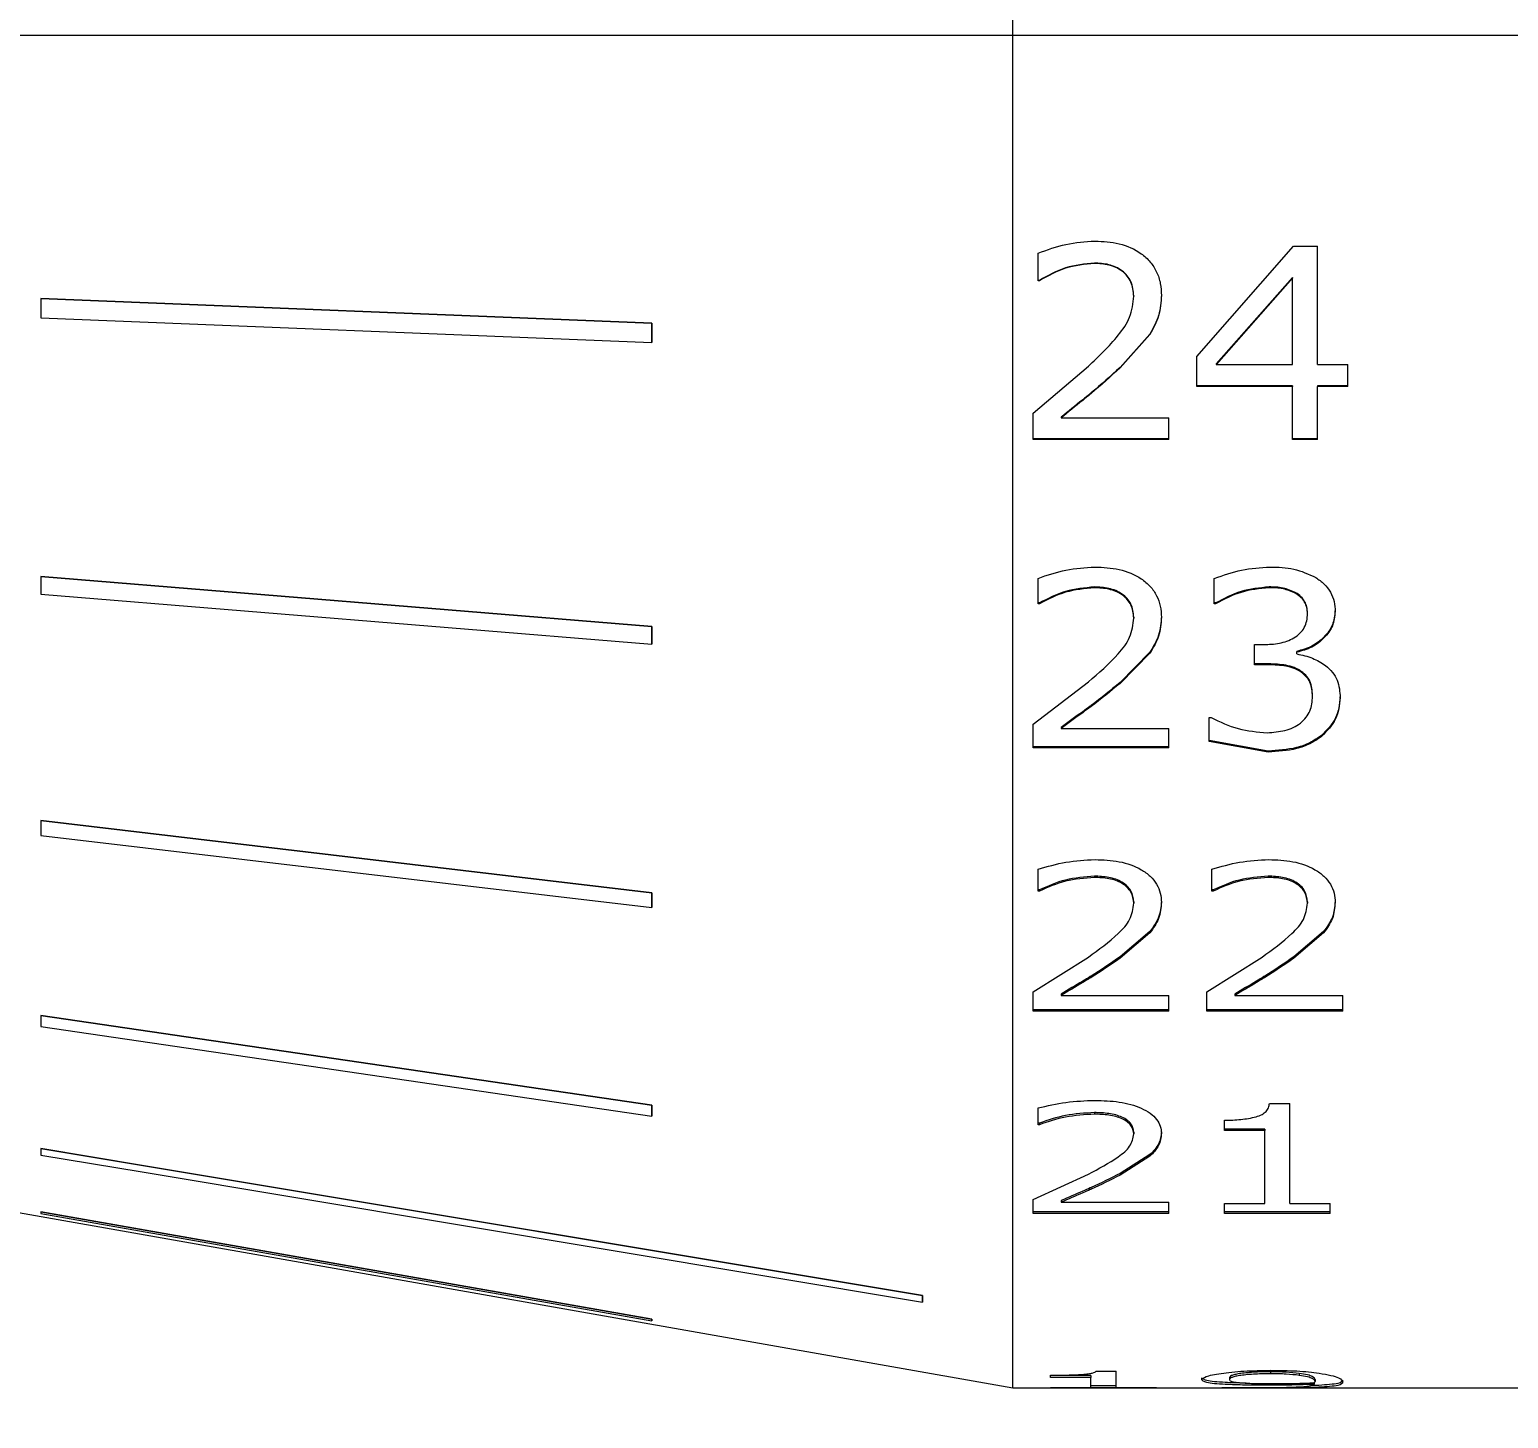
# Model space of a CAD drawing. Header units: millimetres. Extents: x 2 to 278, y 1 to 215.
# Drawn here: x 121.107 to 125.828, y 151.971 to 156.405 of the extents above; entities that cross this region are included whole.
import ezdxf

# ---------------------------------------------------------------- set-up
doc = ezdxf.new("R2010")
doc.units = ezdxf.units.MM
doc.linetypes.add('CENTERX2', pattern=[20.32, 12.7, -2.54, 2.54, -2.54])
doc.styles.add('SLDTEXTSTYLE0', font='TXT', dxfattribs={"width": 0.75})
doc.dimstyles.new('SLDDIMSTYLE0', dxfattribs={"dimtxt": 2.116667, "dimasz": 3.175, "dimexe": 0, "dimexo": 0.0625, "dimgap": 0.529167, "dimtad": 0, "dimtih": 1, "dimtoh": 1, "dimdec": 1, "dimlfac": 2, "dimrnd": 1e-09, "dimzin": 12, "dimdsep": 46, "dimtxsty": 'SLDTEXTSTYLE0', "dimsah": 1, "dimcen": 0, "dimadec": 0, "dimazin": 3, "dimtfac": 1, "dimtdec": 1, "dimtofl": 0, "dimtmove": 0, "dimatfit": 3, "dimfxl": 1, "dimfrac": 2, "dimtolj": 1, "dimtzin": 12, "dimarcsym": 0})
doc.dimstyles.new('SLDDIMSTYLE2', dxfattribs={"dimtxt": 2.116667, "dimasz": 3.175, "dimexe": 0, "dimexo": 0.0625, "dimgap": 0.529167, "dimtad": 0, "dimtih": 1, "dimtoh": 1, "dimdec": 1, "dimlfac": 2, "dimrnd": 1e-09, "dimzin": 12, "dimdsep": 46, "dimtxsty": 'SLDTEXTSTYLE0', "dimsah": 1, "dimcen": 0.09, "dimadec": 0, "dimazin": 3, "dimtfac": 1, "dimtdec": 1, "dimtofl": 0, "dimtmove": 0, "dimatfit": 3, "dimfxl": 1, "dimfrac": 2, "dimtolj": 1, "dimtzin": 12, "dimarcsym": 0})

# ---------------------------------------------------------------- blocks, each defined once
blk = doc.blocks.new('_D_11')
at = {"color": 7, "linetype": 'Continuous', "lineweight": 0}
for p, q in [((85.419, 169.0861), (88.5973, 169.0861)), ((91.1373, 169.0861), (99.4456, 169.0861)), ((101.9856, 169.0861), (167.0986, 169.0861)), ((165.3206, 169.0861), (165.3206, 160.1785)), ((161.442, 156.3861), (160.7982, 156.3861)), ((160.7982, 156.3861), (160.7982, 153.023)), ((169.1992, 156.3861), (169.843, 156.3861)), ((169.843, 156.3861), (169.843, 153.023)), ((160.7982, 153.023), (161.442, 153.023)), ((169.843, 153.023), (169.1992, 153.023)), ((165.3206, 143.6861), (165.3206, 152.5938)), ((85.419, 143.6861), (167.0986, 143.6861))]:
    blk.add_line(p, q, dxfattribs=at)
at = {"color": 7, "linetype": 'Continuous', "lineweight": 18}
for points in [[(165.3206, 169.0861), (164.8126, 165.9111), (165.8286, 165.9111)], [(165.3206, 143.6861), (165.8286, 146.8611), (164.8126, 146.8611)]]:
    blk.add_solid(points, dxfattribs=at)
at = {"color": 7, "linetype": 'Continuous', "lineweight": 18, "char_height": 2.11667, "attachment_point": 1, "style": 'SLDTEXTSTYLE0'}
for s, insert in [('50.8mm', (159.9387, 159.5439)), ('2.00in', (161.442, 155.7515))]:
    blk.add_mtext(s, dxfattribs=dict(at, insert=insert))
blk = doc.blocks.new('_D_12')
at = {"color": 7, "linetype": 'Continuous', "lineweight": 0}
for p, q in [((91.5416, 158.3446), (112.8945, 183.346)), ((112.8945, 183.346), (116.7045, 183.346))]:
    blk.add_line(p, q, dxfattribs=at)
at = {"color": 7, "linetype": 'Continuous', "lineweight": 18}
blk.add_solid([(91.5416, 158.3446), (93.9899, 160.4289), (93.2173, 161.0888)], dxfattribs=at)
at = {"color": 7, "linetype": 'Continuous', "lineweight": 18, "attachment_point": 1, "style": 'SLDTEXTSTYLE0'}
for s, insert, char_height in [('CBORE FOR M6 [1/4-20]', (117.4982, 184.3921), 2.116667), ('MOUNTING CAP SCREW', (117.4982, 181.029), 2.116667), ('2 PLACES', (117.4982, 177.6658), 2.11667)]:
    blk.add_mtext(s, dxfattribs=dict(at, insert=insert, char_height=char_height))

msp = doc.modelspace()

# ---------------------------------------------------------------- linework, layer by layer
at = {"color": 7, "linetype": 'Continuous', "lineweight": 18}
for p, q in [((124.2462, 152.0681), (124.2462, 160.7041)), ((124.833, 155.3613), (125.1418, 155.7138)), ((125.1418, 155.7138), (125.2188, 155.7138)), ((125.2188, 155.3359), (125.2188, 155.7138)), ((124.3266, 155.6029), (124.3266, 155.6908)), ((124.5062, 155.6594), (124.5062, 155.6583)), ((124.331, 155.6041), (124.3266, 155.6041)), ((124.331, 155.6029), (124.3266, 155.6029)), ((124.331, 155.6041), (124.331, 155.6029)), ((125.1384, 155.6138), (124.8952, 155.3375)), ((125.1384, 155.6127), (124.8952, 155.3359)), ((125.1384, 155.6138), (125.1384, 155.6127)), ((125.1384, 155.3359), (125.1384, 155.6127)), ((121.1425, 155.5467), (121.1425, 155.4849)), ((123.093, 155.4673), (121.1425, 155.5467)), ((121.1432, 155.5467), (121.1425, 155.5467)), ((121.1432, 155.5467), (123.0938, 155.4673)), ((124.632, 155.5549), (124.632, 155.5537)), ((124.7204, 155.5576), (124.7204, 155.5564)), ((121.1425, 155.4849), (123.093, 155.4055)), ((123.093, 155.4055), (123.093, 155.4673)), ((123.0938, 155.4673), (123.093, 155.4673)), ((123.0938, 155.4673), (123.0938, 155.4055)), ((124.6835, 155.4329), (124.5885, 155.3266)), ((124.6835, 155.4314), (124.5885, 155.3251)), ((124.6835, 155.4329), (124.6835, 155.4314)), ((123.0938, 155.4055), (123.093, 155.4055)), ((124.833, 155.2659), (124.833, 155.3613)), ((124.8952, 155.3375), (124.8952, 155.3359)), ((124.8952, 155.3359), (125.1384, 155.3359)), ((125.2188, 155.3359), (125.3152, 155.3359)), ((125.3152, 155.2659), (125.3152, 155.3359)), ((124.3105, 155.1808), (124.4871, 155.3301)), ((124.5885, 155.3266), (124.5885, 155.3251)), ((125.1384, 155.2675), (124.833, 155.2675)), ((125.1384, 155.2659), (124.833, 155.2659)), ((125.1384, 155.2675), (125.1384, 155.2659)), ((125.1384, 155.0961), (125.1384, 155.2659)), ((125.3152, 155.2675), (125.2188, 155.2675)), ((125.2188, 155.2675), (125.2188, 155.2659)), ((125.2188, 155.0961), (125.2188, 155.2659)), ((125.3152, 155.2659), (125.2188, 155.2659)), ((124.3105, 155.0961), (124.3105, 155.1808)), ((124.4003, 155.1671), (124.4003, 155.1653)), ((124.4003, 155.1653), (124.7445, 155.1653)), ((124.7445, 155.0961), (124.7445, 155.1653)), ((124.7445, 155.098), (124.3105, 155.098)), ((125.2188, 155.098), (125.1384, 155.098)), ((124.7445, 155.0961), (124.3105, 155.0961)), ((125.2188, 155.0961), (125.1384, 155.0961)), ((121.1425, 154.6588), (121.1425, 154.6026)), ((123.093, 154.4987), (121.1425, 154.6588)), ((121.1432, 154.6588), (121.1425, 154.6588)), ((121.1432, 154.6588), (123.0938, 154.4987)), ((124.3266, 154.5716), (124.3266, 154.6529)), ((124.5062, 154.6254), (124.5062, 154.6228)), ((124.8892, 154.5716), (124.8892, 154.6525)), ((125.0642, 154.6228), (125.0642, 154.6254)), ((121.1425, 154.6026), (123.093, 154.4425)), ((125.1498, 154.6044), (125.1498, 154.607)), ((124.331, 154.5743), (124.3266, 154.5743)), ((124.331, 154.5716), (124.3266, 154.5716)), ((124.331, 154.5743), (124.331, 154.5716)), ((124.7204, 154.5315), (124.7204, 154.5288)), ((124.8935, 154.5743), (124.8892, 154.5743)), ((124.8935, 154.5716), (124.8892, 154.5716)), ((124.8935, 154.5716), (124.8935, 154.5743)), ((125.1866, 154.54), (125.1866, 154.5427)), ((125.275, 154.5468), (125.275, 154.5495)), ((123.093, 154.4425), (123.093, 154.4987)), ((123.0938, 154.4987), (123.093, 154.4987)), ((123.0938, 154.4987), (123.0938, 154.4425)), ((124.632, 154.529), (124.632, 154.5263)), ((123.0938, 154.4425), (123.093, 154.4425)), ((125.0178, 154.4414), (125.0471, 154.4414)), ((125.0178, 154.3771), (125.0178, 154.4414)), ((124.6835, 154.4172), (124.5885, 154.3207)), ((124.6835, 154.4143), (124.5885, 154.3176)), ((124.6835, 154.4172), (124.6835, 154.4143)), ((125.1526, 154.4144), (125.1526, 154.4198)), ((125.1526, 154.4169), (125.1526, 154.4198)), ((125.1526, 154.4115), (125.1526, 154.4169)), ((125.0563, 154.38), (125.0178, 154.38)), ((125.0563, 154.3771), (125.0178, 154.3771)), ((125.0563, 154.3771), (125.0563, 154.38)), ((125.1618, 154.3566), (125.1618, 154.3596)), ((124.3105, 154.1876), (124.4871, 154.3221)), ((124.5885, 154.3207), (124.5885, 154.3176)), ((125.2027, 154.2761), (125.2027, 154.2792)), ((125.2911, 154.2715), (125.2911, 154.2746)), ((124.8731, 154.2084), (124.8795, 154.2084)), ((124.8731, 154.1323), (124.8731, 154.2084)), ((124.3105, 154.112), (124.3105, 154.1876)), ((124.4003, 154.177), (124.4003, 154.1738)), ((124.4003, 154.1738), (124.7445, 154.1738)), ((124.7445, 154.112), (124.7445, 154.1738)), ((124.7445, 154.1153), (124.3105, 154.1153)), ((124.7445, 154.112), (124.3105, 154.112)), ((125.061, 154.1017), (124.8731, 154.1356)), ((125.061, 154.0983), (124.8731, 154.1323)), ((125.2311, 154.148), (125.2311, 154.1513)), ((125.061, 154.0983), (125.061, 154.1017)), ((121.1425, 153.8795), (121.1425, 153.8324)), ((123.093, 153.6487), (121.1425, 153.8795)), ((121.1432, 153.8795), (121.1425, 153.8795)), ((121.1432, 153.8795), (123.0938, 153.6487)), ((121.1425, 153.8324), (123.093, 153.6016)), ((124.3266, 153.6543), (124.3266, 153.724)), ((124.5062, 153.7021), (124.5062, 153.6981)), ((124.8812, 153.6543), (124.8812, 153.724)), ((125.0608, 153.7021), (125.0608, 153.6981)), ((123.093, 153.6016), (123.093, 153.6487)), ((123.0938, 153.6487), (123.093, 153.6487)), ((123.0938, 153.6487), (123.0938, 153.6016)), ((124.331, 153.6583), (124.3266, 153.6583)), ((124.331, 153.6543), (124.3266, 153.6543)), ((124.331, 153.6583), (124.331, 153.6543)), ((124.8856, 153.6583), (124.8812, 153.6583)), ((124.8856, 153.6543), (124.8812, 153.6543)), ((124.8856, 153.6583), (124.8856, 153.6543)), ((123.0938, 153.6016), (123.093, 153.6016)), ((124.632, 153.6198), (124.632, 153.6157)), ((124.7204, 153.6219), (124.7204, 153.6178)), ((125.1866, 153.6198), (125.1866, 153.6157)), ((125.275, 153.6219), (125.275, 153.6178)), ((124.6835, 153.5252), (124.5885, 153.4444)), ((124.6835, 153.521), (124.5885, 153.4401)), ((124.6835, 153.5252), (124.6835, 153.521)), ((125.2381, 153.5252), (125.1432, 153.4444)), ((125.2381, 153.521), (125.1432, 153.4401)), ((125.2381, 153.5252), (125.2381, 153.521)), ((124.5885, 153.4444), (124.5885, 153.4401)), ((125.1432, 153.4444), (125.1432, 153.4401)), ((124.3105, 153.3325), (124.4871, 153.4439)), ((124.8651, 153.3325), (125.0417, 153.4439)), ((124.3105, 153.2707), (124.3105, 153.3325)), ((124.4003, 153.3257), (124.4003, 153.3212)), ((124.4003, 153.3212), (124.7445, 153.3212)), ((124.7445, 153.2707), (124.7445, 153.3212)), ((124.8651, 153.2707), (124.8651, 153.3325)), ((124.9549, 153.3257), (124.9549, 153.3212)), ((124.9549, 153.3212), (125.2992, 153.3212)), ((125.2992, 153.2707), (125.2992, 153.3212)), ((121.1425, 153.2576), (121.1425, 153.2226)), ((123.093, 152.9707), (121.1425, 153.2576)), ((121.1432, 153.2576), (121.1425, 153.2576)), ((121.1432, 153.2576), (123.0938, 152.9707)), ((124.7445, 153.2752), (124.3105, 153.2752)), ((124.7445, 153.2707), (124.3105, 153.2707)), ((125.2992, 153.2752), (124.8651, 153.2752)), ((125.2992, 153.2707), (124.8651, 153.2707)), ((121.1425, 153.2226), (123.093, 152.9357)), ((125.0654, 152.9765), (125.1304, 152.9765)), ((125.1304, 152.6571), (125.1304, 152.9765)), ((123.093, 152.9357), (123.093, 152.9707)), ((123.0938, 152.9707), (123.093, 152.9707)), ((123.0938, 152.9357), (123.093, 152.9357)), ((123.0938, 152.9707), (123.0938, 152.9357)), ((124.3266, 152.9086), (124.3266, 152.9622)), ((124.5062, 152.9473), (124.5062, 152.9423)), ((124.331, 152.9137), (124.3266, 152.9137)), ((124.331, 152.9086), (124.3266, 152.9086)), ((124.331, 152.9137), (124.331, 152.9086)), ((124.632, 152.8843), (124.632, 152.8791)), ((124.7204, 152.8859), (124.7204, 152.8808)), ((124.9214, 152.8896), (124.9214, 152.923)), ((125.05, 152.8948), (124.9214, 152.8948)), ((125.05, 152.8896), (124.9214, 152.8896)), ((125.05, 152.8948), (125.05, 152.8896)), ((125.05, 152.6571), (125.05, 152.8896)), ((121.1425, 152.8324), (121.1425, 152.8116)), ((121.1432, 152.8324), (121.1425, 152.8324)), ((124.6835, 152.813), (124.5885, 152.753)), ((124.6835, 152.8077), (124.5885, 152.7476)), ((124.6835, 152.813), (124.6835, 152.8077)), ((124.3105, 152.6693), (124.4871, 152.7504)), ((124.5885, 152.753), (124.5885, 152.7476)), ((124.3105, 152.6251), (124.3105, 152.6693)), ((124.4003, 152.6666), (124.4003, 152.6611)), ((124.4003, 152.6611), (124.7445, 152.6611)), ((124.7445, 152.6251), (124.7445, 152.6611)), ((124.9214, 152.6571), (125.05, 152.6571)), ((124.9214, 152.6251), (124.9214, 152.6571)), ((125.1304, 152.6571), (125.259, 152.6571)), ((125.259, 152.6251), (125.259, 152.6571)), ((121.0712, 152.628), (124.2462, 152.0681)), ((121.1432, 152.6304), (121.1425, 152.6304)), ((123.093, 152.2876), (121.1425, 152.6304)), ((121.1425, 152.6304), (121.1425, 152.6253)), ((121.1425, 152.6253), (123.093, 152.2824)), ((121.1432, 152.6304), (123.0938, 152.2876)), ((124.7445, 152.6306), (124.3105, 152.6306)), ((124.7445, 152.6251), (124.3105, 152.6251)), ((125.259, 152.6306), (124.9214, 152.6306)), ((125.259, 152.6251), (124.9214, 152.6251)), ((123.9573, 152.3425), (123.9573, 152.3632)), ((123.9581, 152.3632), (123.9573, 152.3632)), ((123.9581, 152.3632), (123.9581, 152.3425)), ((123.9581, 152.3425), (123.9573, 152.3425)), ((123.0938, 152.2876), (123.093, 152.2876)), ((123.093, 152.2824), (123.093, 152.2876)), ((123.0938, 152.2824), (123.093, 152.2824)), ((123.0938, 152.2876), (123.0938, 152.2824)), ((124.3667, 152.1015), (124.3667, 152.1089)), ((124.4954, 152.1078), (124.3667, 152.1078)), ((124.4954, 152.1015), (124.3667, 152.1015)), ((124.4954, 152.1078), (124.4954, 152.1015)), ((124.4954, 152.0696), (124.4954, 152.1015)), ((124.5108, 152.1219), (124.5757, 152.1219)), ((124.5757, 152.0696), (124.5757, 152.1219)), ((124.849, 152.0943), (124.849, 152.1006)), ((124.9374, 152.1009), (124.9374, 152.0946)), ((125.0583, 152.0767), (125.0583, 152.083)), ((125.0684, 152.1197), (125.0684, 152.1134)), ((125.1602, 152.1146), (125.1602, 152.1084)), ((125.2232, 152.0765), (125.1962, 152.0759)), ((125.2086, 152.0798), (125.2086, 152.0861)), ((125.2107, 152.0949), (125.2107, 152.0886)), ((124.2462, 152.0681), (133.3323, 152.0681)), ((124.3667, 152.0696), (124.4954, 152.0696)), ((124.3667, 152.0684), (124.3667, 152.0696)), ((124.7043, 152.0684), (124.3667, 152.0684)), ((124.5757, 152.0747), (124.4954, 152.0747)), ((124.5757, 152.0696), (124.7043, 152.0696)), ((124.7043, 152.0684), (124.7043, 152.0696)), ((124.9133, 152.0698), (124.9175, 152.0698)), ((124.9897, 152.0682), (124.9133, 152.0683)), ((124.9175, 152.0698), (125.0016, 152.0694))]:
    msp.add_line(p, q, dxfattribs=at)
at = {"color": 7, "linetype": 'CENTERX2', "lineweight": 18}
msp.add_line((151.124, 156.3861), (53.7628, 156.3861), dxfattribs=at)
at = {"color": 7, "linetype": 'Continuous', "lineweight": 18, "flags": 128}
for points in [[(123.9573, 152.3632), (121.4658, 152.7785), (121.1425, 152.8324)], [(121.1432, 152.8324), (121.5007, 152.7728), (123.9581, 152.3632)], [(121.1425, 152.8116), (121.4658, 152.7578), (123.9573, 152.3425)]]:
    msp.add_lwpolyline(points, dxfattribs=at)
at = {"color": 7, "linetype": 'Continuous', "lineweight": 18}
for points, knots in [([(124.3266, 155.6908), (124.3559, 155.7017), (124.4145, 155.7235), (124.477, 155.7277), (124.5083, 155.7297)], [0, 0, 0, 0, 0.500012, 1, 1, 1, 1]), ([(124.5083, 155.7297), (124.5343, 155.7285), (124.5862, 155.7259), (124.6473, 155.699), (124.6857, 155.6642), (124.7065, 155.6313), (124.7185, 155.5947), (124.7198, 155.5692), (124.7204, 155.5564)], [0, 0, 0, 0, 0.250214, 0.499399, 0.626324, 0.749677, 0.874778, 1, 1, 1, 1]), ([(124.5062, 155.6594), (124.475, 155.6563), (124.4126, 155.65), (124.3582, 155.6194), (124.331, 155.6041)], [0, 0, 0, 0, 0.4998071, 1, 1, 1, 1]), ([(124.5062, 155.6583), (124.475, 155.6552), (124.4126, 155.6489), (124.3582, 155.6183), (124.331, 155.6029)], [0, 0, 0, 0, 0.4997479, 1, 1, 1, 1]), ([(124.632, 155.5549), (124.6306, 155.5705), (124.6284, 155.5936), (124.6119, 155.62), (124.5894, 155.641), (124.5528, 155.6571), (124.5217, 155.6586), (124.5062, 155.6594)], [0, 0, 0, 0, 0.2528873, 0.374381, 0.4996629, 0.7492585, 1, 1, 1, 1]), ([(124.632, 155.5537), (124.6306, 155.5693), (124.6285, 155.5924), (124.6118, 155.6187), (124.5896, 155.64), (124.5528, 155.656), (124.5217, 155.6575), (124.5062, 155.6583)], [0, 0, 0, 0, 0.253128, 0.373697, 0.499827, 0.749371, 1, 1, 1, 1]), ([(124.4871, 155.3301), (124.5202, 155.3616), (124.5698, 155.4088), (124.6244, 155.4849), (124.6295, 155.5308), (124.632, 155.5537)], [0, 0, 0, 0, 0.501083, 0.75087, 1, 1, 1, 1]), ([(124.7204, 155.5576), (124.719, 155.5354), (124.7163, 155.491), (124.6944, 155.4522), (124.6835, 155.4329)], [0, 0, 0, 0, 0.500026, 1, 1, 1, 1]), ([(124.7204, 155.5564), (124.719, 155.5342), (124.7163, 155.4897), (124.6944, 155.4509), (124.6835, 155.4314)], [0, 0, 0, 0, 0.500084, 1, 1, 1, 1]), ([(124.5885, 155.3266), (124.5581, 155.2989), (124.5268, 155.2704), (124.486, 155.2369), (124.4541, 155.2109), (124.4232, 155.1857), (124.4003, 155.1671)], [0, 0, 0, 0, 0.499954, 0.514905, 0.64128, 1, 1, 1, 1]), ([(124.5885, 155.3251), (124.5581, 155.2973), (124.5268, 155.2687), (124.486, 155.2352), (124.4541, 155.2091), (124.4232, 155.184), (124.4003, 155.1653)], [0, 0, 0, 0, 0.499967, 0.514837, 0.641105, 1, 1, 1, 1]), ([(124.3266, 154.6529), (124.3559, 154.6631), (124.4145, 154.6833), (124.477, 154.6872), (124.5083, 154.6891)], [0, 0, 0, 0, 0.500012, 1, 1, 1, 1]), ([(124.5083, 154.6891), (124.5343, 154.6879), (124.5862, 154.6856), (124.6473, 154.6605), (124.6857, 154.6282), (124.7065, 154.5979), (124.7185, 154.564), (124.7198, 154.5405), (124.7204, 154.5288)], [0, 0, 0, 0, 0.250214, 0.499399, 0.626324, 0.749677, 0.874778, 1, 1, 1, 1]), ([(124.8892, 154.6525), (124.9179, 154.6627), (124.9753, 154.6832), (125.0367, 154.6872), (125.0674, 154.6891)], [0, 0, 0, 0, 0.50004, 1, 1, 1, 1]), ([(125.0674, 154.6891), (125.0931, 154.6886), (125.1444, 154.6876), (125.1901, 154.6662), (125.2129, 154.6556)], [0, 0, 0, 0, 0.501035, 1, 1, 1, 1]), ([(124.5062, 154.6254), (124.475, 154.6225), (124.4126, 154.6167), (124.3582, 154.5884), (124.331, 154.5743)], [0, 0, 0, 0, 0.4998071, 1, 1, 1, 1]), ([(124.632, 154.529), (124.6306, 154.5434), (124.6284, 154.5646), (124.6119, 154.589), (124.5894, 154.6084), (124.5528, 154.6233), (124.5217, 154.6247), (124.5062, 154.6254)], [0, 0, 0, 0, 0.252887, 0.374381, 0.499663, 0.749258, 1, 1, 1, 1]), ([(125.0642, 154.6254), (125.0337, 154.6224), (124.9729, 154.6164), (124.92, 154.5883), (124.8935, 154.5743)], [0, 0, 0, 0, 0.499675, 1, 1, 1, 1]), ([(125.1498, 154.607), (125.1363, 154.6129), (125.1092, 154.6248), (125.0792, 154.6252), (125.0642, 154.6254)], [0, 0, 0, 0, 0.498839, 1, 1, 1, 1]), ([(125.2129, 154.6556), (125.2222, 154.649), (125.2408, 154.6359), (125.2613, 154.6093), (125.2733, 154.5787), (125.2745, 154.5575), (125.275, 154.5468)], [0, 0, 0, 0, 0.250055, 0.499917, 0.749773, 1, 1, 1, 1]), ([(124.5062, 154.6228), (124.475, 154.6199), (124.4126, 154.6141), (124.3582, 154.5858), (124.331, 154.5716)], [0, 0, 0, 0, 0.499748, 1, 1, 1, 1]), ([(124.632, 154.5263), (124.6306, 154.5407), (124.6285, 154.562), (124.6118, 154.5862), (124.5896, 154.6058), (124.5528, 154.6207), (124.5217, 154.6221), (124.5062, 154.6228)], [0, 0, 0, 0, 0.253128, 0.373697, 0.499827, 0.749371, 1, 1, 1, 1]), ([(125.0642, 154.6228), (125.0337, 154.6198), (124.9729, 154.6137), (124.92, 154.5857), (124.8935, 154.5716)], [0, 0, 0, 0, 0.499614, 1, 1, 1, 1]), ([(125.1498, 154.6044), (125.1363, 154.6103), (125.1092, 154.6222), (125.0792, 154.6226), (125.0642, 154.6228)], [0, 0, 0, 0, 0.4988862, 1, 1, 1, 1]), ([(125.1866, 154.5427), (125.1863, 154.549), (125.1856, 154.5616), (125.1785, 154.5795), (125.1664, 154.5953), (125.1554, 154.6031), (125.1498, 154.607)], [0, 0, 0, 0, 0.250148, 0.499947, 0.74496, 1, 1, 1, 1]), ([(125.1866, 154.54), (125.1863, 154.5463), (125.1856, 154.5589), (125.1785, 154.5768), (125.1664, 154.5926), (125.1554, 154.6004), (125.1498, 154.6044)], [0, 0, 0, 0, 0.250239, 0.500092, 0.745078, 1, 1, 1, 1]), ([(124.7204, 154.5315), (124.719, 154.5111), (124.7163, 154.4703), (124.6944, 154.4349), (124.6835, 154.4172)], [0, 0, 0, 0, 0.500026, 1, 1, 1, 1]), ([(125.0471, 154.4414), (125.0638, 154.4421), (125.0973, 154.4435), (125.1373, 154.4577), (125.1634, 154.4768), (125.1775, 154.4957), (125.1854, 154.5173), (125.1862, 154.5324), (125.1866, 154.54)], [0, 0, 0, 0, 0.250288, 0.499771, 0.627061, 0.749741, 0.874758, 1, 1, 1, 1]), ([(125.275, 154.5495), (125.2734, 154.5341), (125.2701, 154.5031), (125.2408, 154.4641), (125.2018, 154.4334), (125.169, 154.4243), (125.1526, 154.4198)], [0, 0, 0, 0, 0.249677, 0.499389, 0.749762, 1, 1, 1, 1]), ([(125.275, 154.5468), (125.2734, 154.5313), (125.2701, 154.5003), (125.2409, 154.4613), (125.2018, 154.4305), (125.169, 154.4214), (125.1526, 154.4169)], [0, 0, 0, 0, 0.2498282, 0.4995999, 0.7499191, 1, 1, 1, 1]), ([(124.4871, 154.3221), (124.5202, 154.3507), (124.5698, 154.3936), (124.6244, 154.4631), (124.6295, 154.5053), (124.632, 154.5263)], [0, 0, 0, 0, 0.501083, 0.75087, 1, 1, 1, 1]), ([(124.7204, 154.5288), (124.719, 154.5084), (124.7163, 154.4675), (124.6944, 154.432), (124.6835, 154.4143)], [0, 0, 0, 0, 0.500084, 1, 1, 1, 1]), ([(125.1526, 154.4115), (125.1698, 154.4079), (125.2031, 154.4009), (125.2309, 154.3833), (125.2443, 154.3749)], [0, 0, 0, 0, 0.5188335, 1, 1, 1, 1]), ([(125.1618, 154.3596), (125.1538, 154.3636), (125.1379, 154.3717), (125.1019, 154.3786), (125.0745, 154.3795), (125.0563, 154.38)], [0, 0, 0, 0, 0.249628, 0.499683, 1, 1, 1, 1]), ([(125.1618, 154.3566), (125.1538, 154.3607), (125.1379, 154.3687), (125.1019, 154.3757), (125.0745, 154.3765), (125.0563, 154.3771)], [0, 0, 0, 0, 0.249678, 0.499729, 1, 1, 1, 1]), ([(125.2027, 154.2792), (125.2016, 154.2946), (125.2, 154.3178), (125.1821, 154.345), (125.1685, 154.3548), (125.1618, 154.3596)], [0, 0, 0, 0, 0.499225, 0.751104, 1, 1, 1, 1]), ([(125.2027, 154.2761), (125.2016, 154.2915), (125.2, 154.3147), (125.1821, 154.342), (125.1685, 154.3518), (125.1618, 154.3566)], [0, 0, 0, 0, 0.499362, 0.751224, 1, 1, 1, 1]), ([(125.2443, 154.3749), (125.252, 154.3676), (125.2669, 154.3536), (125.2879, 154.3193), (125.2898, 154.2907), (125.2911, 154.2715)], [0, 0, 0, 0, 0.258092, 0.500791, 1, 1, 1, 1]), ([(124.5885, 154.3207), (124.5581, 154.2956), (124.5268, 154.2698), (124.486, 154.2396), (124.4541, 154.2162), (124.4232, 154.1937), (124.4003, 154.177)], [0, 0, 0, 0, 0.499954, 0.514905, 0.64128, 1, 1, 1, 1]), ([(124.5885, 154.3176), (124.5581, 154.2925), (124.5268, 154.2667), (124.486, 154.2365), (124.4541, 154.213), (124.4232, 154.1905), (124.4003, 154.1738)], [0, 0, 0, 0, 0.499967, 0.514837, 0.641105, 1, 1, 1, 1]), ([(125.1641, 154.1904), (125.1706, 154.1965), (125.1829, 154.2082), (125.2002, 154.2364), (125.2017, 154.26), (125.2027, 154.2761)], [0, 0, 0, 0, 0.264958, 0.500677, 1, 1, 1, 1]), ([(125.2911, 154.2746), (125.2887, 154.2511), (125.2838, 154.2043), (125.2487, 154.169), (125.2311, 154.1513)], [0, 0, 0, 0, 0.500035, 1, 1, 1, 1]), ([(125.2911, 154.2715), (125.2887, 154.248), (125.2838, 154.2011), (125.2487, 154.1657), (125.2311, 154.148)], [0, 0, 0, 0, 0.500142, 1, 1, 1, 1]), ([(124.8795, 154.2084), (124.9076, 154.1949), (124.9634, 154.1681), (125.0269, 154.1627), (125.0585, 154.16)], [0, 0, 0, 0, 0.503071, 1, 1, 1, 1]), ([(125.0585, 154.16), (125.0774, 154.1616), (125.1057, 154.1639), (125.1416, 154.1754), (125.1566, 154.1854), (125.1641, 154.1904)], [0, 0, 0, 0, 0.49965, 0.749999, 1, 1, 1, 1]), ([(125.2311, 154.1513), (125.2192, 154.143), (125.1953, 154.1265), (125.1379, 154.1063), (125.0917, 154.1035), (125.061, 154.1017)], [0, 0, 0, 0, 0.250133, 0.500389, 1, 1, 1, 1]), ([(125.2311, 154.148), (125.2192, 154.1397), (125.1953, 154.1231), (125.1379, 154.103), (125.0917, 154.1002), (125.061, 154.0983)], [0, 0, 0, 0, 0.250212, 0.500475, 1, 1, 1, 1]), ([(124.3266, 153.724), (124.3559, 153.7327), (124.4145, 153.7501), (124.477, 153.7534), (124.5083, 153.7551)], [0, 0, 0, 0, 0.500012, 1, 1, 1, 1]), ([(124.5083, 153.7551), (124.5343, 153.7541), (124.5862, 153.7521), (124.6473, 153.7305), (124.6857, 153.7027), (124.7065, 153.6767), (124.7185, 153.6478), (124.7198, 153.6278), (124.7204, 153.6178)], [0, 0, 0, 0, 0.250214, 0.499399, 0.626324, 0.749677, 0.874778, 1, 1, 1, 1]), ([(124.8812, 153.724), (124.9105, 153.7327), (124.9691, 153.7501), (125.0317, 153.7534), (125.0629, 153.7551)], [0, 0, 0, 0, 0.500012, 1, 1, 1, 1]), ([(125.0629, 153.7551), (125.0889, 153.7541), (125.1408, 153.7521), (125.2019, 153.7305), (125.2403, 153.7027), (125.2612, 153.6767), (125.2732, 153.6478), (125.2744, 153.6278), (125.275, 153.6178)], [0, 0, 0, 0, 0.250214, 0.499399, 0.626324, 0.749677, 0.874778, 1, 1, 1, 1]), ([(124.5062, 153.7021), (124.475, 153.6996), (124.4126, 153.6946), (124.3582, 153.6704), (124.331, 153.6583)], [0, 0, 0, 0, 0.499807, 1, 1, 1, 1]), ([(124.5062, 153.6981), (124.475, 153.6956), (124.4126, 153.6906), (124.3582, 153.6664), (124.331, 153.6543)], [0, 0, 0, 0, 0.499748, 1, 1, 1, 1]), ([(124.632, 153.6198), (124.6306, 153.632), (124.6284, 153.6501), (124.6119, 153.6709), (124.5894, 153.6875), (124.5528, 153.7002), (124.5217, 153.7015), (124.5062, 153.7021)], [0, 0, 0, 0, 0.252887, 0.374381, 0.499663, 0.749258, 1, 1, 1, 1]), ([(124.632, 153.6157), (124.6306, 153.628), (124.6285, 153.646), (124.6118, 153.6668), (124.5896, 153.6836), (124.5528, 153.6963), (124.5217, 153.6975), (124.5062, 153.6981)], [0, 0, 0, 0, 0.253128, 0.373697, 0.499827, 0.749371, 1, 1, 1, 1]), ([(125.0608, 153.7021), (125.0296, 153.6996), (124.9672, 153.6946), (124.9128, 153.6704), (124.8856, 153.6583)], [0, 0, 0, 0, 0.499807, 1, 1, 1, 1]), ([(125.0608, 153.6981), (125.0296, 153.6956), (124.9672, 153.6906), (124.9128, 153.6664), (124.8856, 153.6543)], [0, 0, 0, 0, 0.499748, 1, 1, 1, 1]), ([(125.1866, 153.6198), (125.1852, 153.632), (125.183, 153.6501), (125.1665, 153.6709), (125.1441, 153.6875), (125.1074, 153.7002), (125.0764, 153.7015), (125.0608, 153.7021)], [0, 0, 0, 0, 0.252887, 0.374381, 0.499663, 0.749258, 1, 1, 1, 1]), ([(125.1866, 153.6157), (125.1852, 153.628), (125.1832, 153.646), (125.1664, 153.6668), (125.1442, 153.6836), (125.1074, 153.6963), (125.0763, 153.6975), (125.0608, 153.6981)], [0, 0, 0, 0, 0.2531279, 0.3736972, 0.4998269, 0.7493708, 1, 1, 1, 1]), ([(124.4871, 153.4439), (124.5202, 153.4678), (124.5698, 153.5035), (124.6244, 153.5621), (124.6295, 153.5979), (124.632, 153.6157)], [0, 0, 0, 0, 0.501083, 0.75087, 1, 1, 1, 1]), ([(124.7204, 153.6219), (124.719, 153.6046), (124.7163, 153.57), (124.6944, 153.5401), (124.6835, 153.5252)], [0, 0, 0, 0, 0.500026, 1, 1, 1, 1]), ([(124.7204, 153.6178), (124.719, 153.6005), (124.7163, 153.5658), (124.6944, 153.5359), (124.6835, 153.521)], [0, 0, 0, 0, 0.500084, 1, 1, 1, 1]), ([(125.0417, 153.4439), (125.0748, 153.4678), (125.1244, 153.5035), (125.179, 153.5621), (125.1841, 153.5979), (125.1866, 153.6157)], [0, 0, 0, 0, 0.501083, 0.75087, 1, 1, 1, 1]), ([(125.275, 153.6219), (125.2737, 153.6046), (125.2709, 153.57), (125.249, 153.5401), (125.2381, 153.5252)], [0, 0, 0, 0, 0.500026, 1, 1, 1, 1]), ([(125.275, 153.6178), (125.2737, 153.6005), (125.2709, 153.5658), (125.249, 153.5359), (125.2381, 153.521)], [0, 0, 0, 0, 0.500084, 1, 1, 1, 1]), ([(124.5885, 153.4444), (124.5581, 153.4236), (124.5268, 153.4021), (124.486, 153.3772), (124.4541, 153.3579), (124.4232, 153.3394), (124.4003, 153.3257)], [0, 0, 0, 0, 0.499954, 0.514905, 0.64128, 1, 1, 1, 1]), ([(125.1432, 153.4444), (125.1127, 153.4236), (125.0814, 153.4021), (125.0406, 153.3772), (125.0087, 153.3579), (124.9778, 153.3394), (124.9549, 153.3257)], [0, 0, 0, 0, 0.499954, 0.514905, 0.64128, 1, 1, 1, 1]), ([(124.5885, 153.4401), (124.5581, 153.4192), (124.5268, 153.3977), (124.486, 153.3728), (124.4541, 153.3534), (124.4232, 153.3349), (124.4003, 153.3212)], [0, 0, 0, 0, 0.499967, 0.514837, 0.641105, 1, 1, 1, 1]), ([(125.1432, 153.4401), (125.1127, 153.4192), (125.0814, 153.3977), (125.0406, 153.3728), (125.0087, 153.3534), (124.9778, 153.3349), (124.9549, 153.3212)], [0, 0, 0, 0, 0.499967, 0.514837, 0.641105, 1, 1, 1, 1]), ([(124.3266, 152.9622), (124.3559, 152.969), (124.4145, 152.9825), (124.477, 152.9851), (124.5083, 152.9864)], [0, 0, 0, 0, 0.500012, 1, 1, 1, 1]), ([(124.5083, 152.9864), (124.5343, 152.9856), (124.5862, 152.984), (124.6473, 152.9672), (124.6857, 152.9458), (124.7065, 152.9258), (124.7185, 152.9036), (124.7198, 152.8884), (124.7204, 152.8808)], [0, 0, 0, 0, 0.250214, 0.499399, 0.626324, 0.749677, 0.874778, 1, 1, 1, 1]), ([(125.0227, 152.9334), (125.0292, 152.936), (125.0414, 152.9408), (125.0554, 152.9509), (125.0632, 152.9631), (125.0647, 152.9719), (125.0654, 152.9765)], [0, 0, 0, 0, 0.26768, 0.499783, 0.741588, 1, 1, 1, 1]), ([(124.5062, 152.9473), (124.475, 152.9454), (124.4126, 152.9415), (124.3582, 152.923), (124.331, 152.9137)], [0, 0, 0, 0, 0.499807, 1, 1, 1, 1]), ([(124.5062, 152.9423), (124.475, 152.9403), (124.4126, 152.9364), (124.3582, 152.9179), (124.331, 152.9086)], [0, 0, 0, 0, 0.499748, 1, 1, 1, 1]), ([(124.632, 152.8843), (124.6306, 152.8936), (124.6284, 152.9074), (124.6119, 152.9234), (124.5894, 152.9361), (124.5528, 152.9459), (124.5217, 152.9468), (124.5062, 152.9473)], [0, 0, 0, 0, 0.252887, 0.374381, 0.499663, 0.749258, 1, 1, 1, 1]), ([(124.632, 152.8791), (124.6306, 152.8885), (124.6285, 152.9023), (124.6118, 152.9181), (124.5896, 152.931), (124.5528, 152.9408), (124.5217, 152.9418), (124.5062, 152.9423)], [0, 0, 0, 0, 0.2531279, 0.3736972, 0.4998269, 0.7493708, 1, 1, 1, 1]), ([(124.9214, 152.923), (124.9391, 152.9232), (124.9737, 152.9238), (125.0066, 152.9303), (125.0227, 152.9334)], [0, 0, 0, 0, 0.510737, 1, 1, 1, 1]), ([(124.4871, 152.7504), (124.5202, 152.7681), (124.5698, 152.7946), (124.6244, 152.8385), (124.6295, 152.8656), (124.632, 152.8791)], [0, 0, 0, 0, 0.501083, 0.75087, 1, 1, 1, 1]), ([(124.7204, 152.8859), (124.719, 152.8728), (124.7163, 152.8465), (124.6944, 152.8241), (124.6835, 152.813)], [0, 0, 0, 0, 0.500026, 1, 1, 1, 1]), ([(124.7204, 152.8808), (124.719, 152.8676), (124.7163, 152.8413), (124.6944, 152.8189), (124.6835, 152.8077)], [0, 0, 0, 0, 0.500084, 1, 1, 1, 1]), ([(124.5885, 152.753), (124.5581, 152.7377), (124.5268, 152.7219), (124.486, 152.7038), (124.4541, 152.6898), (124.4232, 152.6765), (124.4003, 152.6666)], [0, 0, 0, 0, 0.499954, 0.514905, 0.64128, 1, 1, 1, 1]), ([(124.5885, 152.7476), (124.5581, 152.7323), (124.5268, 152.7165), (124.486, 152.6984), (124.4541, 152.6844), (124.4232, 152.671), (124.4003, 152.6611)], [0, 0, 0, 0, 0.499967, 0.514837, 0.641105, 1, 1, 1, 1]), ([(124.849, 152.0943), (124.8514, 152.0977), (124.855, 152.1027), (124.882, 152.1099), (124.9192, 152.1163), (124.9815, 152.1231), (125.0401, 152.124), (125.0694, 152.1245)], [0, 0, 0, 0, 0.249941, 0.373942, 0.500753, 0.750288, 1, 1, 1, 1]), ([(125.0694, 152.1245), (125.0976, 152.1241), (125.14, 152.1235), (125.1915, 152.1197), (125.2129, 152.1169), (125.2235, 152.1155)], [0, 0, 0, 0, 0.4993111, 0.7496689, 1, 1, 1, 1]), ([(124.3667, 152.1089), (124.3844, 152.109), (124.4191, 152.1091), (124.452, 152.1106), (124.4681, 152.1113)], [0, 0, 0, 0, 0.510737, 1, 1, 1, 1]), ([(124.4681, 152.1113), (124.4746, 152.1119), (124.4868, 152.1131), (124.5008, 152.1155), (124.5086, 152.1185), (124.51, 152.1207), (124.5108, 152.1219)], [0, 0, 0, 0, 0.26768, 0.499783, 0.741588, 1, 1, 1, 1]), ([(124.9241, 152.0793), (124.912, 152.08), (124.8877, 152.0815), (124.8553, 152.0861), (124.8515, 152.091), (124.849, 152.0943)], [0, 0, 0, 0, 0.25051, 0.500936, 1, 1, 1, 1]), ([(124.9241, 152.0856), (124.912, 152.0864), (124.8879, 152.0879), (124.8595, 152.0917), (124.856, 152.0956), (124.854, 152.0978)], [0, 0, 0, 0, 0.295044, 0.58987, 1, 1, 1, 1]), ([(124.9914, 152.0835), (124.9902, 152.0835), (124.9656, 152.0837), (124.9443, 152.0847), (124.9241, 152.0856)], [0, 0, 0, 0, 0.048718, 1, 1, 1, 1]), ([(125.0583, 152.0767), (125.0342, 152.0767), (124.9863, 152.0768), (124.9448, 152.0785), (124.9241, 152.0793)], [0, 0, 0, 0, 0.500911, 1, 1, 1, 1]), ([(125.0684, 152.1197), (125.0497, 152.1195), (125.0216, 152.1191), (124.9888, 152.1165), (124.9686, 152.1139), (124.9533, 152.1108), (124.9399, 152.1063), (124.9384, 152.1031), (124.9374, 152.1009)], [0, 0, 0, 0, 0.2494659, 0.3741269, 0.4997762, 0.6204945, 0.750063, 1, 1, 1, 1]), ([(125.0684, 152.1134), (125.0497, 152.1132), (125.0216, 152.1128), (124.9888, 152.1102), (124.9686, 152.1076), (124.9533, 152.1045), (124.9399, 152.1), (124.9384, 152.0968), (124.9374, 152.0946)], [0, 0, 0, 0, 0.249279, 0.373885, 0.499521, 0.620268, 0.749899, 1, 1, 1, 1]), ([(124.9374, 152.0946), (124.9385, 152.0923), (124.9401, 152.0889), (124.9623, 152.0854), (124.9789, 152.0843), (124.9872, 152.0837)], [0, 0, 0, 0, 0.4994453, 0.7495533, 1, 1, 1, 1]), ([(124.9872, 152.0837), (124.994, 152.0834), (125.0077, 152.0826), (125.0392, 152.082), (125.0633, 152.0819), (125.0794, 152.0819)], [0, 0, 0, 0, 0.249897, 0.499843, 1, 1, 1, 1]), ([(125.0016, 152.0694), (125.0295, 152.0694), (125.0714, 152.0695), (125.1211, 152.0702), (125.1622, 152.0715), (125.1972, 152.0742), (125.2048, 152.0779), (125.2086, 152.0798)], [0, 0, 0, 0, 0.249656, 0.375121, 0.500113, 0.749623, 1, 1, 1, 1]), ([(125.2086, 152.0798), (125.1852, 152.0789), (125.1385, 152.077), (125.085, 152.0768), (125.0583, 152.0767)], [0, 0, 0, 0, 0.500275, 1, 1, 1, 1]), ([(125.1602, 152.1146), (125.1469, 152.1162), (125.1201, 152.1192), (125.0857, 152.1195), (125.0684, 152.1197)], [0, 0, 0, 0, 0.498942, 1, 1, 1, 1]), ([(125.1602, 152.1084), (125.1469, 152.1099), (125.1201, 152.1129), (125.0857, 152.1132), (125.0684, 152.1134)], [0, 0, 0, 0, 0.498947, 1, 1, 1, 1]), ([(125.0794, 152.0819), (125.1021, 152.082), (125.1476, 152.0822), (125.1886, 152.084), (125.2091, 152.0848)], [0, 0, 0, 0, 0.499943, 1, 1, 1, 1]), ([(125.2107, 152.0949), (125.2098, 152.098), (125.2083, 152.1027), (125.189, 152.1099), (125.1698, 152.1131), (125.1602, 152.1146)], [0, 0, 0, 0, 0.500278, 0.751282, 1, 1, 1, 1]), ([(125.2107, 152.0886), (125.2098, 152.0917), (125.2083, 152.0964), (125.189, 152.1036), (125.1698, 152.1068), (125.1602, 152.1084)], [0, 0, 0, 0, 0.500358, 0.751363, 1, 1, 1, 1]), ([(125.2091, 152.0848), (125.2091, 152.0849), (125.2092, 152.0851), (125.2096, 152.0857), (125.2105, 152.0868), (125.2107, 152.0879), (125.2107, 152.0886)], [0, 0, 0, 0, 0.054175, 0.155569, 0.500021, 1, 1, 1, 1]), ([(125.2992, 152.0932), (125.2976, 152.0892), (125.2945, 152.0812), (125.2469, 152.0781), (125.2232, 152.0765)], [0, 0, 0, 0, 0.501222, 1, 1, 1, 1]), ([(125.2992, 152.0869), (125.2976, 152.0829), (125.2945, 152.0748), (125.2469, 152.0717), (125.2232, 152.0702)], [0, 0, 0, 0, 0.501284, 1, 1, 1, 1]), ([(125.2235, 152.1155), (125.2372, 152.1132), (125.2646, 152.1084), (125.2953, 152.0978), (125.2976, 152.0913), (125.2992, 152.0869)], [0, 0, 0, 0, 0.249831, 0.499973, 1, 1, 1, 1]), ([(125.2232, 152.0702), (125.2083, 152.0697), (125.1785, 152.0689), (125.1005, 152.0683), (125.034, 152.0683), (124.9897, 152.0682)], [0, 0, 0, 0, 0.250486, 0.501034, 1, 1, 1, 1])]:
    msp.add_open_spline(points, degree=3, knots=knots, dxfattribs=at)

# ---------------------------------------------------------------- dimensions: what is measured, and where the dimension line sits
dim = msp.add_diameter_dim_2p(p1=(88.193, 154.4237), p2=(91.5416, 158.3446), text='CBORE FOR M6 [1/4-20]\\PMOUNTING CAP SCREW\\P2 PLACES', dimstyle='SLDDIMSTYLE0', override={"dimpost": '<>'}, dxfattribs=at)
dim.commit()
dim.dimension.update_dxf_attribs({"geometry": '_D_12', "text_midpoint": (133.8103, 183.346), "dimtype": 163})
dim = msp.add_linear_dim(base=(165.3206, 169.0861), p1=(84.149, 143.6861), p2=(84.149, 169.0861), angle=90, dimstyle='SLDDIMSTYLE2', dxfattribs=at)
dim.commit()
dim.dimension.update_dxf_attribs({"geometry": '_D_11', "text_midpoint": (165.3206, 156.3861), "dimtype": 160})

doc.saveas('drawing.dxf')
